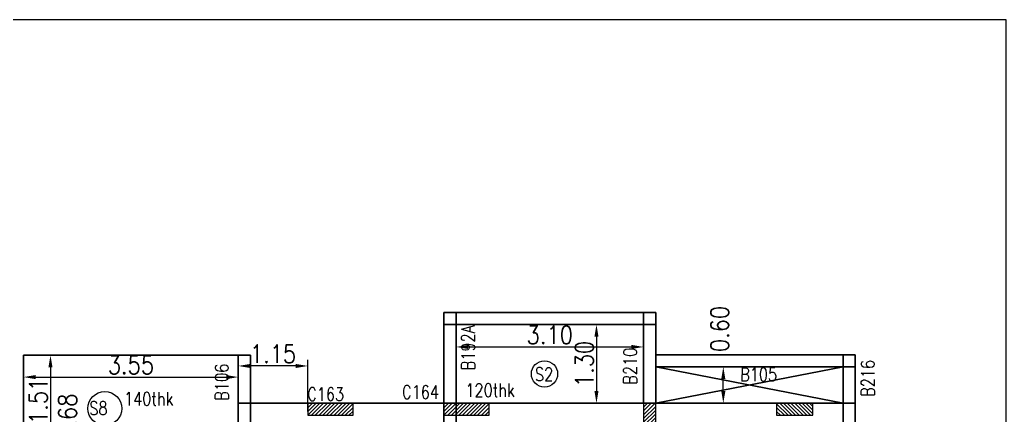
# Model space of a CAD drawing. Extents: x 461 to 37421, y -8279 to -202.
# Drawn here: x 37032.49 to 37048.79, y -8086.6 to -8080.06 of the extents above; entities that cross this region are included whole.
import ezdxf

# ---------------------------------------------------------------- set-up
doc = ezdxf.new("R2010")
doc.units = 0
doc.header["$MEASUREMENT"] = 0
doc.header["$PDMODE"] = 34
doc.header["$PDSIZE"] = 0.2
for name, color, linetype in [('COLNO', 4, 'Continuous'), ('DIM', 253, 'Continuous'), ('K-col', 1, 'Continuous')]:
    doc.layers.add(name, color=color, linetype=linetype)
doc.layers.add('k-beam', color=6, linetype='Continuous', lineweight=30)
doc.styles.add('RS', font='ROMANS.shx', dxfattribs={"width": 0.85})
doc.dimstyles.new('DIM1', dxfattribs={"dimtxt": 0.3, "dimasz": 0.2, "dimexe": 0.1, "dimexo": 0.0625, "dimgap": 0.05, "dimtad": 1, "dimzin": 0, "dimdsep": 46, "dimtxsty": 'RS', "dimcen": 0.09, "dimclrd": 256, "dimclre": 256, "dimclrt": 12, "dimaunit": 1, "dimadec": 3, "dimazin": 0, "dimtfac": 1, "dimtofl": 0, "dimtmove": 2, "dimatfit": 3, "dimfxl": 1, "dimtolj": 1, "dimtzin": 0, "dimlwd": -1, "dimarcsym": 0})

# ---------------------------------------------------------------- blocks, each defined once
blk = doc.blocks.new('*D1302')
at = {"lineweight": -2, "transparency": 16777216}
for p, q in [((37044.097, -8085.797), (37044.017, -8085.797)), ((37044.097, -8086.397), (37044.017, -8086.397))]:
    blk.add_line(p, q, dxfattribs=at)
at = {"transparency": 16777216}
blk.add_line((37044.117, -8086.197), (37044.117, -8085.997), dxfattribs=at)
for points in [[(37044.084, -8085.997), (37044.151, -8085.997), (37044.117, -8085.797)], [(37044.084, -8086.197), (37044.151, -8086.197), (37044.117, -8086.397)]]:
    blk.add_solid(points, dxfattribs=at)
at = {"layer": 'Defpoints', "color": 0, "transparency": 16777216}
for p in [(37044.117, -8085.797), (37044.159, -8085.797), (37044.159, -8086.397)]:
    blk.add_point(p, dxfattribs=at)
at = {"color": 12, "transparency": 16777216, "insert": (37044.059, -8085.169), "char_height": 0.3, "attachment_point": 5, "rotation": 90, "style": 'RS'}
blk.add_mtext('\\A1;0.60', dxfattribs=at)
blk = doc.blocks.new('*D1323')
at = {"lineweight": -2, "transparency": 16777216}
for p, q in [((37032.812, -8087.115), (37033.356, -8087.115)), ((37032.812, -8087.797), (37033.356, -8087.797))]:
    blk.add_line(p, q, dxfattribs=at)
at = {"transparency": 16777216}
blk.add_line((37033.256, -8087.597), (37033.256, -8087.315), dxfattribs=at)
for points in [[(37033.223, -8087.315), (37033.289, -8087.315), (37033.256, -8087.115)], [(37033.223, -8087.597), (37033.289, -8087.597), (37033.256, -8087.797)]]:
    blk.add_solid(points, dxfattribs=at)
at = {"layer": 'Defpoints', "color": 0, "transparency": 16777216}
for p in [(37032.749, -8087.115), (37033.256, -8087.115), (37032.749, -8087.797)]:
    blk.add_point(p, dxfattribs=at)
at = {"color": 12, "transparency": 16777216, "insert": (37033.278, -8086.62), "char_height": 0.3, "attachment_point": 5, "rotation": 90, "style": 'RS'}
blk.add_mtext('\\A1;0.68', dxfattribs=at)
blk = doc.blocks.new('*D1324')
at = {"lineweight": -2, "transparency": 16777216}
for p, q in [((37036.099, -8086.534), (37036.099, -8085.681)), ((37037.249, -8086.534), (37037.249, -8085.681))]:
    blk.add_line(p, q, dxfattribs=at)
at = {"transparency": 16777216}
blk.add_line((37037.049, -8085.781), (37036.299, -8085.781), dxfattribs=at)
for points in [[(37036.299, -8085.748), (37036.299, -8085.815), (37036.099, -8085.781)], [(37037.049, -8085.748), (37037.049, -8085.815), (37037.249, -8085.781)]]:
    blk.add_solid(points, dxfattribs=at)
at = {"layer": 'Defpoints', "color": 0, "transparency": 16777216}
for p in [(37036.099, -8085.781), (37036.099, -8086.597), (37037.249, -8086.597)]:
    blk.add_point(p, dxfattribs=at)
at = {"color": 12, "transparency": 16777216, "insert": (37036.674, -8085.581), "char_height": 0.3, "attachment_point": 5, "style": 'RS'}
blk.add_mtext('\\A1;1.15', dxfattribs=at)
blk = doc.blocks.new('*D1363')
at = {"layer": 'Defpoints', "color": 0, "transparency": 16777216}
for p in [(37032.549, -8085.615), (37036.099, -8085.615), (37036.099, -8085.965)]:
    blk.add_point(p, dxfattribs=at)
at = {"layer": 'DIM', "lineweight": -2, "transparency": 16777216}
for p, q in [((37032.549, -8085.677), (37032.549, -8086.065)), ((37036.099, -8085.677), (37036.099, -8086.065))]:
    blk.add_line(p, q, dxfattribs=at)
at = {"layer": 'DIM', "transparency": 16777216}
blk.add_line((37032.749, -8085.965), (37035.899, -8085.965), dxfattribs=at)
for points in [[(37032.749, -8085.932), (37032.749, -8085.999), (37032.549, -8085.965)], [(37035.899, -8085.932), (37035.899, -8085.999), (37036.099, -8085.965)]]:
    blk.add_solid(points, dxfattribs=at)
at = {"layer": 'DIM', "color": 12, "transparency": 16777216, "insert": (37034.324, -8085.765), "char_height": 0.3, "attachment_point": 5, "style": 'RS'}
blk.add_mtext('\\A1;3.55', dxfattribs=at)
blk = doc.blocks.new('*D1364')
at = {"layer": 'Defpoints', "color": 0, "transparency": 16777216}
for p in [(37033.048, -8085.604), (37032.994, -8087.115), (37033.048, -8087.115)]:
    blk.add_point(p, dxfattribs=at)
at = {"layer": 'DIM', "lineweight": -2, "transparency": 16777216}
for p, q in [((37032.986, -8085.604), (37032.894, -8085.604)), ((37032.986, -8087.115), (37032.894, -8087.115))]:
    blk.add_line(p, q, dxfattribs=at)
at = {"layer": 'DIM', "transparency": 16777216}
blk.add_line((37032.994, -8085.804), (37032.994, -8086.915), dxfattribs=at)
for points in [[(37032.961, -8085.804), (37033.028, -8085.804), (37032.994, -8085.604)], [(37032.961, -8086.915), (37033.028, -8086.915), (37032.994, -8087.115)]]:
    blk.add_solid(points, dxfattribs=at)
at = {"layer": 'DIM', "color": 12, "transparency": 16777216, "insert": (37032.794, -8086.359), "char_height": 0.3, "attachment_point": 5, "rotation": 90, "style": 'RS'}
blk.add_mtext('\\A1;1.51', dxfattribs=at)
blk = doc.blocks.new('*D1367')
at = {"layer": 'Defpoints', "color": 0, "transparency": 16777216}
for p in [(37042.799, -8085.467), (37039.699, -8085.861), (37042.799, -8085.861)]:
    blk.add_point(p, dxfattribs=at)
at = {"layer": 'DIM', "lineweight": -2, "transparency": 16777216}
for p, q in [((37039.699, -8085.799), (37039.699, -8085.367)), ((37042.799, -8085.799), (37042.799, -8085.367))]:
    blk.add_line(p, q, dxfattribs=at)
at = {"layer": 'DIM', "transparency": 16777216}
blk.add_line((37039.899, -8085.467), (37042.599, -8085.467), dxfattribs=at)
for points in [[(37039.899, -8085.433), (37039.899, -8085.5), (37039.699, -8085.467)], [(37042.599, -8085.433), (37042.599, -8085.5), (37042.799, -8085.467)]]:
    blk.add_solid(points, dxfattribs=at)
at = {"layer": 'DIM', "color": 12, "transparency": 16777216, "insert": (37041.249, -8085.267), "char_height": 0.3, "attachment_point": 5, "style": 'RS'}
blk.add_mtext('\\A1;3.10', dxfattribs=at)
blk = doc.blocks.new('*D1368')
at = {"layer": 'Defpoints', "color": 0, "transparency": 16777216}
for p in [(37041.888, -8085.097), (37041.888, -8086.397), (37042.02, -8086.397)]:
    blk.add_point(p, dxfattribs=at)
at = {"layer": 'DIM', "lineweight": -2, "transparency": 16777216}
for p, q in [((37041.951, -8085.097), (37042.12, -8085.097)), ((37041.951, -8086.397), (37042.12, -8086.397))]:
    blk.add_line(p, q, dxfattribs=at)
at = {"layer": 'DIM', "transparency": 16777216}
blk.add_line((37042.02, -8085.297), (37042.02, -8086.197), dxfattribs=at)
for points in [[(37041.987, -8085.297), (37042.054, -8085.297), (37042.02, -8085.097)], [(37041.987, -8086.197), (37042.054, -8086.197), (37042.02, -8086.397)]]:
    blk.add_solid(points, dxfattribs=at)
at = {"layer": 'DIM', "color": 12, "transparency": 16777216, "insert": (37041.82, -8085.747), "char_height": 0.3, "attachment_point": 5, "rotation": 90, "style": 'RS'}
blk.add_mtext('\\A1;1.30', dxfattribs=at)

msp = doc.modelspace()

# ---------------------------------------------------------------- hatches: boundary and pattern name
at = {"layer": 'K-col'}
h = msp.add_hatch(dxfattribs=at)
h.set_pattern_fill('ANSI31', color=256, scale=0.35, angle=-180, style=0)
h.set_pattern_definition([(225, (-327.821093, 115.337234), (0.030935921677, -0.030935921677), [])])
h.paths.add_polyline_path([(37037.999, -8086.597), (37037.999, -8086.397), (37037.249, -8086.397), (37037.249, -8086.597)])
h = msp.add_hatch(dxfattribs=at)
h.set_pattern_fill('ANSI31', color=256, scale=0.35, angle=-180, style=0)
h.set_pattern_definition([(225, (-325.571093, 115.337234), (0.030935921677, -0.030935921677), [])])
h.paths.add_polyline_path([(37040.249, -8086.597), (37040.249, -8086.397), (37039.499, -8086.397), (37039.499, -8086.597)])
h = msp.add_hatch(dxfattribs=at)
h.set_pattern_fill('ANSI31', color=256, scale=0.35, angle=-180, style=0)
h.set_pattern_definition([(225, (-323.827617, 115.70838), (0.030935921677, -0.030935921677), [])])
h.paths.add_polyline_path([(37042.999, -8086.397), (37042.799, -8086.397), (37042.799, -8087.147), (37042.999, -8087.147)])
h = msp.add_hatch(dxfattribs=at)
h.set_pattern_fill('ANSI31', color=256, scale=0.35, angle=-90, style=0)
h.set_pattern_definition([(315, (45251.22489, 29294.725743), (0.030935921677, 0.030935921677), [])])
h.paths.add_polyline_path([(37045.599, -8086.597), (37045.599, -8086.397), (37044.999, -8086.397), (37044.999, -8086.597)])

# ---------------------------------------------------------------- linework, layer by layer
for centre, radius in [((37041.161, -8085.913), 0.217), ((37033.893, -8086.484), 0.28)]:
    msp.add_circle(centre, radius)
at = {"layer": 'DIM'}
msp.add_lwpolyline([(37017.679, -8131.753), (37048.795, -8131.753), (37048.795, -8080.055), (37017.679, -8080.055)], close=True, dxfattribs=at)
at = {"layer": 'k-beam'}
for p, q in [((37042.999, -8084.897), (37039.499, -8084.897)), ((37039.499, -8090.397), (37039.499, -8084.897)), ((37039.699, -8090.397), (37039.699, -8084.897)), ((37042.799, -8084.897), (37042.799, -8086.397)), ((37042.999, -8086.397), (37042.999, -8084.897)), ((37042.999, -8085.097), (37039.499, -8085.097)), ((37032.549, -8085.604), (37032.549, -8087.797)), ((37032.549, -8085.604), (37036.299, -8085.604)), ((37032.549, -8085.615), (37032.549, -8087.115)), ((37036.099, -8085.604), (37036.099, -8093.701)), ((37036.099, -8085.615), (37036.099, -8086.397)), ((37036.299, -8085.604), (37036.299, -8093.701)), ((37046.299, -8085.597), (37042.999, -8085.597)), ((37046.099, -8089.004), (37046.099, -8085.597)), ((37046.299, -8089.004), (37046.299, -8085.597)), ((37046.299, -8085.797), (37042.999, -8085.797)), ((37042.999, -8085.797), (37046.099, -8086.397)), ((37046.099, -8085.797), (37042.999, -8086.397)), ((37046.299, -8086.397), (37036.099, -8086.397))]:
    msp.add_line(p, q, dxfattribs=at)
at = {"layer": 'K-col'}
for points in [[(37037.249, -8086.397), (37037.249, -8086.597), (37037.999, -8086.597), (37037.999, -8086.397)], [(37039.499, -8086.397), (37039.499, -8086.597), (37040.249, -8086.597), (37040.249, -8086.397)], [(37042.799, -8087.147), (37042.999, -8087.147), (37042.999, -8086.397), (37042.799, -8086.397)], [(37044.999, -8086.397), (37044.999, -8086.597), (37045.599, -8086.597), (37045.599, -8086.397)]]:
    msp.add_lwpolyline(points, close=True, dxfattribs=at)

# ---------------------------------------------------------------- texts
at = {"layer": 'COLNO', "color": 3, "lineweight": -3, "style": 'RS', "width": 0.8}
for s, rotation, p in [('B192A', 89.9918, (37040.007, -8085.852)), ('B210', 89.9918, (37042.685, -8086.09)), ('B106', 89.9918, (37035.936, -8086.355)), ('B105', 359.9918, (37044.396, -8086.03)), ('B216', 89.9918, (37046.615, -8086.291)), ('120thk', 359.9918, (37039.853, -8086.292)), ('140thk', 359.9918, (37034.21, -8086.435))]:
    msp.add_text(s, height=0.22, rotation=rotation, dxfattribs=at).set_placement(p)
at = {"layer": 'COLNO', "color": 1, "lineweight": -3, "style": 'RS', "width": 0.8}
for s, p in [('S2', (37041.004, -8086.029)), ('S8', (37033.637, -8086.59))]:
    msp.add_text(s, height=0.22, rotation=359.9918, dxfattribs=at).set_placement(p)
at = {"layer": 'COLNO', "lineweight": -3, "style": 'RS', "width": 0.8}
for s, p in [('C163', (37037.238, -8086.358)), ('C164', (37038.807, -8086.322))]:
    msp.add_text(s, height=0.22, rotation=359.9918, dxfattribs=at).set_placement(p)

# ---------------------------------------------------------------- dimensions: what is measured, and where the dimension line sits
for base, p1, p2, picture, middle in [((37044.117, -8085.797), (37044.159, -8086.397), (37044.159, -8085.797), '*D1302', (37044.059, -8085.169)), ((37033.256, -8087.115), (37032.749, -8087.797), (37032.749, -8087.115), '*D1323', (37033.278, -8086.62))]:
    dim = msp.add_linear_dim(base=base, p1=p1, p2=p2, angle=90, dimstyle='DIM1', override={"dimpost": '\\X', "dimfxl": 150})
    dim.commit()
    dim.dimension.update_dxf_attribs({"geometry": picture, "text_midpoint": middle, "dimtype": 160})
dim = msp.add_linear_dim(base=(37036.099, -8085.781), p1=(37037.249, -8086.597), p2=(37036.099, -8086.597), dimstyle='DIM1', override={"dimpost": '\\X', "dimfxl": 150})
dim.commit()
dim.dimension.update_dxf_attribs({"geometry": '*D1324', "text_midpoint": (37036.674, -8085.581)})
at = {"layer": 'DIM'}
for base, p1, p2, picture, middle in [((37042.799, -8085.467), (37039.699, -8085.861), (37042.799, -8085.861), '*D1367', (37041.249, -8085.267)), ((37036.099, -8085.965), (37032.549, -8085.615), (37036.099, -8085.615), '*D1363', (37034.324, -8085.765))]:
    dim = msp.add_linear_dim(base=base, p1=p1, p2=p2, dimstyle='DIM1', override={"dimpost": '\\X', "dimfxl": 0.18}, dxfattribs=at)
    dim.commit()
    dim.dimension.update_dxf_attribs({"geometry": picture, "text_midpoint": middle})
for base, p1, p2, picture, middle in [((37042.02, -8086.397), (37041.888, -8085.097), (37041.888, -8086.397), '*D1368', (37041.82, -8085.747)), ((37032.994, -8087.115), (37033.048, -8085.604), (37033.048, -8087.115), '*D1364', (37032.794, -8086.359))]:
    dim = msp.add_linear_dim(base=base, p1=p1, p2=p2, angle=90, dimstyle='DIM1', override={"dimpost": '\\X', "dimfxl": 0.18}, dxfattribs=at)
    dim.commit()
    dim.dimension.update_dxf_attribs({"geometry": picture, "text_midpoint": middle})

doc.saveas('drawing.dxf')
